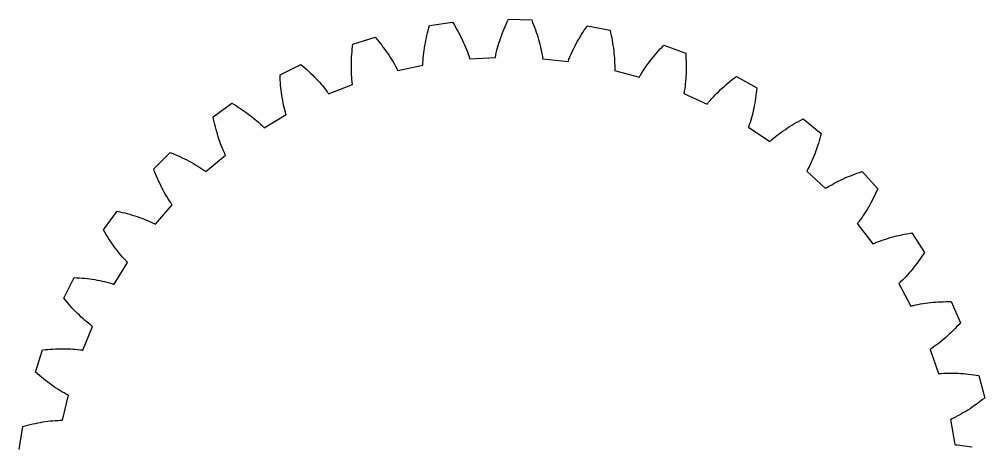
# Model space of a CAD drawing. Extents: x 0 to 61.8, y 0 to 61.8.
# Drawn here: x 0.2 to 61, y 34.9 to 61.8 of the extents above; entities that cross this region are included whole.
import ezdxf

# ---------------------------------------------------------------- set-up
doc = ezdxf.new("R2010")
doc.units = 0

msp = doc.modelspace()

# ---------------------------------------------------------------- linework, layer by layer
for p, q in [((26.02443, 61.28908), (26.07005, 61.44789)), ((26.07005, 61.44789), (27.51893, 61.6428)), ((27.51893, 61.6428), (27.6049, 61.50169)), ((27.6049, 61.50169), (27.68864, 61.36019)), ((30.76224, 61.23104), (30.82589, 61.38091)), ((30.82589, 61.38091), (30.89186, 61.53065)), ((30.89186, 61.53065), (30.96011, 61.68024)), ((30.96011, 61.68024), (31.03062, 61.82968)), ((31.03062, 61.82968), (32.49201, 61.78964)), ((32.49201, 61.78964), (32.55422, 61.63657)), ((32.55422, 61.63657), (32.61418, 61.48346)), ((32.61418, 61.48346), (32.67186, 61.33034)), ((35.89463, 61.27459), (35.98819, 61.41078)), ((35.98819, 61.41078), (37.42423, 61.13685)), ((25.86476, 60.65608), (25.90118, 60.81395)), ((25.90118, 60.81395), (25.93996, 60.9721)), ((25.93996, 60.9721), (25.98105, 61.13048)), ((25.98105, 61.13048), (26.02443, 61.28908)), ((27.68864, 61.36019), (27.77013, 61.21829)), ((27.77013, 61.21829), (27.84933, 61.07602)), ((27.84933, 61.07602), (27.92617, 60.93338)), ((27.92617, 60.93338), (28.00062, 60.79037)), ((28.00062, 60.79037), (28.0726, 60.64701)), ((30.53193, 60.63048), (30.58576, 60.78075)), ((30.58576, 60.78075), (30.64212, 60.93094)), ((30.64212, 60.93094), (30.70097, 61.08104)), ((30.70097, 61.08104), (30.76224, 61.23104)), ((32.67186, 61.33034), (32.7272, 61.17721)), ((32.7272, 61.17721), (32.78017, 61.02408)), ((32.78017, 61.02408), (32.83071, 60.87099)), ((32.83071, 60.87099), (32.87877, 60.71793)), ((35.54272, 60.72472), (35.62726, 60.86295)), ((35.62726, 60.86295), (35.71412, 61.00067)), ((35.71412, 61.00067), (35.80326, 61.13789)), ((35.80326, 61.13789), (35.89463, 61.27459)), ((37.42423, 61.13685), (37.46109, 60.97578)), ((37.46109, 60.97578), (37.49571, 60.81503)), ((37.49571, 60.81503), (37.52808, 60.65464)), ((21.2154, 60.11125), (21.23496, 60.27532)), ((21.23496, 60.27532), (22.63382, 60.70012)), ((22.63382, 60.70012), (22.7413, 60.57463)), ((22.7413, 60.57463), (22.84666, 60.44839)), ((22.84666, 60.44839), (22.94986, 60.32141)), ((22.94986, 60.32141), (23.05085, 60.19368)), ((23.05085, 60.19368), (23.14958, 60.06522)), ((25.74377, 60.02763), (25.77019, 60.18423)), ((25.77019, 60.18423), (25.79921, 60.34119)), ((25.79921, 60.34119), (25.83075, 60.49848)), ((25.83075, 60.49848), (25.86476, 60.65608)), ((28.0726, 60.64701), (28.14207, 60.5033)), ((28.14207, 60.5033), (28.20894, 60.35925)), ((28.20894, 60.35925), (28.27312, 60.21485)), ((28.27312, 60.21485), (28.33452, 60.07012)), ((30.34377, 60.02887), (30.38654, 60.17932)), ((30.38654, 60.17932), (30.43224, 60.32975)), ((30.43224, 60.32975), (30.48073, 60.48014)), ((30.48073, 60.48014), (30.53193, 60.63048)), ((32.87877, 60.71793), (32.92428, 60.56494)), ((32.92428, 60.56494), (32.96718, 60.41202)), ((32.96718, 60.41202), (33.00737, 60.2592)), ((33.00737, 60.2592), (33.04475, 60.1065)), ((35.15695, 60.02627), (35.22895, 60.16693)), ((35.22895, 60.16693), (35.3036, 60.30711)), ((35.3036, 60.30711), (35.38083, 60.4468)), ((35.38083, 60.4468), (35.46056, 60.58601)), ((35.46056, 60.58601), (35.54272, 60.72472)), ((37.52808, 60.65464), (37.55814, 60.49461)), ((37.55814, 60.49461), (37.58586, 60.33497)), ((37.58586, 60.33497), (37.61119, 60.17575)), ((37.61119, 60.17575), (37.63407, 60.01697)), ((40.70017, 60.08265), (40.81437, 60.20207)), ((40.81437, 60.20207), (42.18787, 59.70132)), ((21.15934, 59.46083), (21.16997, 59.62251)), ((21.16997, 59.62251), (21.18287, 59.78482)), ((21.18287, 59.78482), (21.19803, 59.94774)), ((21.19803, 59.94774), (21.2154, 60.11125)), ((23.14958, 60.06522), (23.246, 59.936)), ((23.246, 59.936), (23.34005, 59.80605)), ((23.34005, 59.80605), (23.43167, 59.67534)), ((23.43167, 59.67534), (23.52078, 59.54387)), ((25.6659, 59.40535), (25.68097, 59.56023)), ((25.68097, 59.56023), (25.69905, 59.71559)), ((25.69905, 59.71559), (25.72002, 59.8714)), ((25.72002, 59.8714), (25.74377, 60.02763)), ((28.33452, 60.07012), (28.39302, 59.92506)), ((28.39302, 59.92506), (28.44848, 59.77967)), ((28.44848, 59.77967), (28.50072, 59.63394)), ((28.50072, 59.63394), (28.54954, 59.48788)), ((30.22685, 59.53994), (30.23454, 59.57754)), ((30.23454, 59.57754), (30.26757, 59.72797)), ((30.26757, 59.72797), (30.30406, 59.87841)), ((30.30406, 59.87841), (30.34377, 60.02887)), ((33.04475, 60.1065), (33.07923, 59.95393)), ((33.07923, 59.95393), (33.11064, 59.80153)), ((33.11064, 59.80153), (33.13884, 59.64931)), ((33.13884, 59.64931), (33.16359, 59.4973)), ((34.89789, 59.45869), (34.95804, 59.60134)), ((34.95804, 59.60134), (35.02137, 59.74348)), ((35.02137, 59.74348), (35.08772, 59.88512)), ((35.08772, 59.88512), (35.15695, 60.02627)), ((37.63407, 60.01697), (37.65446, 59.85866)), ((37.65446, 59.85866), (37.67226, 59.70084)), ((37.67226, 59.70084), (37.68742, 59.54356)), ((40.16127, 59.47261), (40.26462, 59.59635)), ((40.26462, 59.59635), (40.37024, 59.71922)), ((40.37024, 59.71922), (40.47806, 59.84122)), ((40.47806, 59.84122), (40.58806, 59.96237)), ((40.58806, 59.96237), (40.70017, 60.08265)), ((42.18787, 59.70132), (42.19841, 59.53642)), ((16.65057, 58.34234), (17.96318, 58.98603)), ((17.96318, 58.98603), (18.0894, 58.8794)), ((21.14073, 58.82111), (21.14169, 58.97992)), ((21.14169, 58.97992), (21.14515, 59.13951)), ((21.14515, 59.13951), (21.15106, 59.29982)), ((21.15106, 59.29982), (21.15934, 59.46083)), ((23.52078, 59.54387), (23.6073, 59.41165)), ((23.6073, 59.41165), (23.69112, 59.27864)), ((23.69112, 59.27864), (23.77213, 59.14484)), ((23.77213, 59.14484), (23.85019, 59.01023)), ((23.85019, 59.01023), (23.92513, 58.87477)), ((25.64074, 58.9441), (25.64158, 58.98231)), ((25.64158, 58.98231), (25.64266, 59.02058)), ((25.64266, 59.02058), (25.64399, 59.05888)), ((25.64399, 59.05888), (25.64554, 59.09722)), ((25.64554, 59.09722), (25.65402, 59.251)), ((25.65402, 59.251), (25.6659, 59.40535)), ((28.54954, 59.48788), (28.56117, 59.4513)), ((28.56117, 59.4513), (28.57257, 59.41471)), ((28.57257, 59.41471), (28.58373, 59.3781)), ((28.58373, 59.3781), (28.59464, 59.34146)), ((28.59464, 59.34146), (30.20523, 59.42717)), ((30.20523, 59.42717), (30.21219, 59.46476)), ((30.21219, 59.46476), (30.2194, 59.50235)), ((30.2194, 59.50235), (30.22685, 59.53994)), ((33.16359, 59.4973), (33.16921, 59.45934)), ((33.16921, 59.45934), (33.17459, 59.42139)), ((33.17459, 59.42139), (33.17973, 59.38346)), ((33.17973, 59.38346), (33.18462, 59.34555)), ((33.18462, 59.34555), (34.7881, 59.17179)), ((34.7881, 59.17179), (34.801, 59.20777)), ((34.801, 59.20777), (34.81414, 59.24372)), ((34.81414, 59.24372), (34.82753, 59.27964)), ((34.82753, 59.27964), (34.84115, 59.31552)), ((34.84115, 59.31552), (34.89789, 59.45869)), ((37.68742, 59.54356), (37.69983, 59.38683)), ((37.69983, 59.38683), (37.70938, 59.23071)), ((37.70938, 59.23071), (37.71594, 59.07524)), ((37.71594, 59.07524), (37.71935, 58.92047)), ((39.68083, 58.8406), (39.77181, 58.96882)), ((39.77181, 58.96882), (39.86543, 59.09611)), ((39.86543, 59.09611), (39.9616, 59.2225)), ((39.9616, 59.2225), (40.06024, 59.34799)), ((40.06024, 59.34799), (40.16127, 59.47261)), ((42.19841, 59.53642), (42.20681, 59.37221)), ((42.20681, 59.37221), (42.21302, 59.2087)), ((42.21302, 59.2087), (42.21702, 59.04592)), ((42.21702, 59.04592), (42.21878, 58.8839)), ((16.65759, 58.17725), (16.65057, 58.34234)), ((18.0894, 58.8794), (18.21365, 58.7717)), ((18.21365, 58.7717), (18.33588, 58.66292)), ((18.33588, 58.66292), (18.45605, 58.55304)), ((18.45605, 58.55304), (18.57411, 58.44208)), ((18.57411, 58.44208), (18.69001, 58.33)), ((21.14235, 58.6631), (21.14073, 58.82111)), ((21.14665, 58.50594), (21.14235, 58.6631)), ((21.15372, 58.34969), (21.14665, 58.50594)), ((21.16369, 58.1944), (21.15372, 58.34969)), ((23.92513, 58.87477), (23.99675, 58.73842)), ((23.99675, 58.73842), (24.0141, 58.70419)), ((24.0141, 58.70419), (24.03122, 58.6699)), ((24.03122, 58.6699), (24.04811, 58.63555)), ((24.04811, 58.63555), (24.06475, 58.60114)), ((24.06475, 58.60114), (25.64074, 58.9441)), ((37.71707, 58.6515), (37.71582, 58.6133)), ((37.71582, 58.6133), (39.27066, 58.18457)), ((37.71808, 58.68977), (37.71707, 58.6515)), ((37.71886, 58.72809), (37.71808, 58.68977)), ((37.7194, 58.76646), (37.71886, 58.72809)), ((37.71935, 58.92047), (37.7194, 58.76646)), ((39.34608, 58.31793), (39.42505, 58.45015)), ((39.42505, 58.45015), (39.5073, 58.5813)), ((39.5073, 58.5813), (39.59261, 58.71144)), ((39.59261, 58.71144), (39.68083, 58.8406)), ((42.21008, 58.40275), (42.20234, 58.24412)), ((42.21536, 58.56229), (42.21008, 58.40275)), ((42.21824, 58.72268), (42.21536, 58.56229)), ((42.21878, 58.8839), (42.21824, 58.72268)), ((16.66668, 58.01307), (16.65759, 58.17725)), ((16.67785, 57.84983), (16.66668, 58.01307)), ((16.69114, 57.68754), (16.67785, 57.84983)), ((18.69001, 58.33), (18.80369, 58.21682)), ((18.80369, 58.21682), (18.91509, 58.1025)), ((18.91509, 58.1025), (19.02413, 57.98703)), ((19.02413, 57.98703), (19.13074, 57.87039)), ((19.13074, 57.87039), (19.23481, 57.75255)), ((19.23481, 57.75255), (19.33623, 57.63348)), ((19.71228, 57.14376), (21.21285, 57.73508)), ((21.17673, 58.04014), (21.16369, 58.1944)), ((21.19303, 57.887), (21.17673, 58.04014)), ((21.19764, 57.8489), (21.19303, 57.887)), ((21.20248, 57.81088), (21.19764, 57.8489)), ((21.20754, 57.77294), (21.20248, 57.81088)), ((21.21285, 57.73508), (21.20754, 57.77294)), ((39.27066, 58.18457), (39.28917, 58.21802)), ((39.28917, 58.21802), (39.30791, 58.2514)), ((39.30791, 58.2514), (39.32688, 58.2847)), ((39.32688, 58.2847), (39.34608, 58.31793)), ((42.16356, 57.77413), (42.1451, 57.61961)), ((42.17918, 57.92976), (42.16356, 57.77413)), ((42.19207, 58.08644), (42.17918, 57.92976)), ((42.20234, 58.24412), (42.19207, 58.08644)), ((44.74436, 57.72514), (44.86832, 57.82948)), ((44.86832, 57.82948), (44.99433, 57.9326)), ((44.99433, 57.9326), (45.12233, 58.03453)), ((45.12233, 58.03453), (45.25229, 58.13527)), ((45.25229, 58.13527), (45.38416, 58.23483)), ((45.38416, 58.23483), (46.65955, 57.52024)), ((16.7066, 57.52626), (16.69114, 57.68754)), ((16.72424, 57.366), (16.7066, 57.52626)), ((16.74413, 57.20682), (16.72424, 57.366)), ((16.76631, 57.04875), (16.74413, 57.20682)), ((19.33623, 57.63348), (19.43488, 57.51313)), ((19.43488, 57.51313), (19.53058, 57.39145)), ((19.53058, 57.39145), (19.62314, 57.26836)), ((19.62314, 57.26836), (19.64575, 57.23736)), ((19.64575, 57.23736), (19.66816, 57.20626)), ((19.66816, 57.20626), (19.69033, 57.17506)), ((19.69033, 57.17506), (19.71228, 57.14376)), ((42.07824, 57.20119), (42.07087, 57.16368)), ((42.07087, 57.16368), (43.53681, 56.49109)), ((42.08538, 57.23879), (42.07824, 57.20119)), ((42.09229, 57.27649), (42.08538, 57.23879)), ((42.09898, 57.31428), (42.09229, 57.27649)), ((42.12364, 57.4663), (42.09898, 57.31428)), ((42.1451, 57.61961), (42.12364, 57.4663)), ((44.0469, 57.07282), (44.15727, 57.18479)), ((44.15727, 57.18479), (44.2701, 57.29541)), ((44.2701, 57.29541), (44.3853, 57.40474)), ((44.3853, 57.40474), (44.50279, 57.51279)), ((44.50279, 57.51279), (44.6225, 57.61958)), ((44.6225, 57.61958), (44.74436, 57.72514)), ((46.62544, 57.19235), (46.60535, 57.02996)), ((46.6435, 57.35579), (46.62544, 57.19235)), ((46.65955, 57.52024), (46.6435, 57.35579)), ((12.43563, 55.69899), (13.62798, 56.5449)), ((13.62798, 56.5449), (13.76967, 56.45991)), ((16.79084, 56.89184), (16.76631, 57.04875)), ((16.81779, 56.73614), (16.79084, 56.89184)), ((16.84724, 56.5817), (16.81779, 56.73614)), ((16.87928, 56.42861), (16.84724, 56.5817)), ((43.53681, 56.49109), (43.56044, 56.52114)), ((43.56044, 56.52114), (43.5843, 56.55107)), ((43.5843, 56.55107), (43.60836, 56.5809)), ((43.60836, 56.5809), (43.63265, 56.61062)), ((43.63265, 56.61062), (43.7318, 56.72846)), ((43.7318, 56.72846), (43.83403, 56.84472)), ((43.83403, 56.84472), (43.93911, 56.95948)), ((43.93911, 56.95948), (44.0469, 57.07282)), ((46.53254, 56.5494), (46.50397, 56.39155)), ((46.55893, 56.70845), (46.53254, 56.5494)), ((46.58319, 56.86865), (46.55893, 56.70845)), ((46.60535, 57.02996), (46.58319, 56.86865)), ((13.76967, 56.45991), (13.90959, 56.37353)), ((13.90959, 56.37353), (14.04769, 56.28576)), ((14.04769, 56.28576), (14.18392, 56.19659)), ((14.18392, 56.19659), (14.31825, 56.106)), ((14.31825, 56.106), (14.45063, 56.01397)), ((14.45063, 56.01397), (14.581, 55.92048)), ((14.581, 55.92048), (14.70929, 55.82551)), ((16.91404, 56.27693), (16.87928, 56.42861)), ((16.95165, 56.12676), (16.91404, 56.27693)), ((16.9923, 55.97821), (16.95165, 56.12676)), ((17.00297, 55.94135), (16.9923, 55.97821)), ((17.01384, 55.9046), (17.00297, 55.94135)), ((46.40465, 55.9256), (46.36679, 55.77301)), ((46.44008, 56.07959), (46.40465, 55.9256)), ((46.47316, 56.23493), (46.44008, 56.07959)), ((46.50397, 56.39155), (46.47316, 56.23493)), ((12.46904, 55.53717), (12.43563, 55.69899)), ((12.50434, 55.37658), (12.46904, 55.53717)), ((12.54156, 55.21724), (12.50434, 55.37658)), ((14.70929, 55.82551), (14.83545, 55.72903)), ((14.83545, 55.72903), (14.95938, 55.63101)), ((14.95938, 55.63101), (15.08101, 55.53139)), ((15.08101, 55.53139), (15.20022, 55.43013)), ((15.20022, 55.43013), (15.31689, 55.32716)), ((15.31689, 55.32716), (15.43087, 55.22241)), ((15.64996, 55.00707), (17.03623, 55.83144)), ((17.02493, 55.86796), (17.01384, 55.9046)), ((17.03623, 55.83144), (17.02493, 55.86796)), ((46.23763, 55.32447), (46.1889, 55.17837)), ((46.2834, 55.47235), (46.23763, 55.32447)), ((46.32641, 55.6219), (46.2834, 55.47235)), ((46.36679, 55.77301), (46.32641, 55.6219)), ((49.00502, 55.24266), (49.14594, 55.32424)), ((49.14594, 55.32424), (49.28863, 55.40432)), ((49.28863, 55.40432), (49.43307, 55.48291)), ((49.43307, 55.48291), (49.5792, 55.56002)), ((49.5792, 55.56002), (50.72345, 54.65009)), ((12.58071, 55.05919), (12.54156, 55.21724)), ((12.62184, 54.90247), (12.58071, 55.05919)), ((12.66496, 54.74712), (12.62184, 54.90247)), ((12.71013, 54.59319), (12.66496, 54.74712)), ((15.43087, 55.22241), (15.54198, 55.11576)), ((15.54198, 55.11576), (15.56928, 55.08878)), ((15.56928, 55.08878), (15.59638, 55.06168)), ((15.59638, 55.06168), (15.62327, 55.03444)), ((15.62327, 55.03444), (15.64996, 55.00707)), ((46.15029, 55.07007), (46.137, 55.03422)), ((46.137, 55.03422), (47.47607, 54.13519)), ((46.16337, 55.10604), (46.15029, 55.07007)), ((46.17624, 55.14214), (46.16337, 55.10604)), ((46.1889, 55.17837), (46.17624, 55.14214)), ((48.07287, 54.62757), (48.19976, 54.72038)), ((48.19976, 54.72038), (48.32888, 54.81148)), ((48.32888, 54.81148), (48.46013, 54.90091)), ((48.46013, 54.90091), (48.59343, 54.98871)), ((48.59343, 54.98871), (48.72872, 55.07492)), ((48.72872, 55.07492), (48.86593, 55.15956)), ((48.86593, 55.15956), (49.00502, 55.24266)), ((12.75737, 54.44072), (12.71013, 54.59319)), ((12.80676, 54.28978), (12.75737, 54.44072)), ((12.85833, 54.14041), (12.80676, 54.28978)), ((12.91217, 53.99271), (12.85833, 54.14041)), ((47.47607, 54.13519), (47.50421, 54.16106)), ((47.50421, 54.16106), (47.53255, 54.18679)), ((47.53255, 54.18679), (47.5611, 54.21236)), ((47.5611, 54.21236), (47.58983, 54.2378)), ((47.58983, 54.2378), (47.70661, 54.33821)), ((47.70661, 54.33821), (47.82615, 54.43657)), ((47.82615, 54.43657), (47.94829, 54.53299)), ((47.94829, 54.53299), (48.07287, 54.62757)), ((50.59131, 54.17486), (50.54356, 54.01919)), ((50.63719, 54.33192), (50.59131, 54.17486)), ((50.68123, 54.49035), (50.63719, 54.33192)), ((50.72345, 54.65009), (50.68123, 54.49035)), ((12.96836, 53.84673), (12.91217, 53.99271)), ((13.027, 53.70259), (12.96836, 53.84673)), ((13.08821, 53.5604), (13.027, 53.70259)), ((13.15216, 53.4203), (13.08821, 53.5604)), ((50.38883, 53.56098), (50.3333, 53.41133)), ((50.44235, 53.71221), (50.38883, 53.56098)), ((50.49392, 53.86496), (50.44235, 53.71221)), ((50.54356, 54.01919), (50.49392, 53.86496)), ((8.69929, 52.41375), (9.74051, 53.43998)), ((9.74051, 53.43998), (9.894, 53.37881)), ((9.894, 53.37881), (10.04596, 53.316)), ((10.04596, 53.316), (10.19635, 53.25152)), ((10.19635, 53.25152), (10.34512, 53.18535)), ((10.34512, 53.18535), (10.49225, 53.11748)), ((10.49225, 53.11748), (10.63767, 53.04788)), ((10.63767, 53.04788), (10.78135, 52.97652)), ((10.78135, 52.97652), (10.92322, 52.90336)), ((10.92322, 52.90336), (11.06321, 52.82836)), ((11.98298, 52.24641), (13.21907, 53.28248)), ((13.1686, 53.38562), (13.15216, 53.4203)), ((13.18523, 53.35109), (13.1686, 53.38562)), ((13.20205, 53.31671), (13.18523, 53.35109)), ((13.21907, 53.28248), (13.20205, 53.31671)), ((50.15421, 52.97246), (50.09011, 52.82978)), ((50.21605, 53.117), (50.15421, 52.97246)), ((50.27573, 53.26331), (50.21605, 53.117)), ((50.3333, 53.41133), (50.27573, 53.26331)), ((8.75823, 52.25939), (8.69929, 52.41375)), ((11.06321, 52.82836), (11.20127, 52.75149)), ((11.20127, 52.75149), (11.3373, 52.67267)), ((11.3373, 52.67267), (11.47121, 52.59184)), ((11.47121, 52.59184), (11.60289, 52.50893)), ((11.60289, 52.50893), (11.7322, 52.42381)), ((11.7322, 52.42381), (11.85897, 52.33637)), ((11.85897, 52.33637), (11.89024, 52.31412)), ((11.89024, 52.31412), (11.92134, 52.29171)), ((11.92134, 52.29171), (11.95225, 52.26915)), ((11.95225, 52.26915), (11.98298, 52.24641)), ((49.82775, 52.31334), (49.80888, 52.2801)), ((49.80888, 52.2801), (50.98639, 51.17791)), ((49.84643, 52.34675), (49.82775, 52.31334)), ((49.86492, 52.38032), (49.84643, 52.34675)), ((49.88324, 52.41405), (49.86492, 52.38032)), ((49.95476, 52.55044), (49.88324, 52.41405)), ((50.02367, 52.68907), (49.95476, 52.55044)), ((50.09011, 52.82978), (50.02367, 52.68907)), ((8.81883, 52.10654), (8.75823, 52.25939)), ((8.88113, 51.95523), (8.81883, 52.10654)), ((8.94513, 51.80551), (8.88113, 51.95523)), ((9.01086, 51.65742), (8.94513, 51.80551)), ((9.07834, 51.511), (9.01086, 51.65742)), ((51.79459, 51.63943), (51.93665, 51.70863)), ((51.93665, 51.70863), (52.08054, 51.77585)), ((52.08054, 51.77585), (52.2262, 51.84113)), ((52.2262, 51.84113), (52.37356, 51.90452)), ((52.37356, 51.90452), (52.52258, 51.96606)), ((52.52258, 51.96606), (52.6732, 52.02577)), ((52.6732, 52.02577), (52.82538, 52.08369)), ((52.82538, 52.08369), (52.97907, 52.13984)), ((52.97907, 52.13984), (53.13424, 52.19424)), ((53.13424, 52.19424), (53.29085, 52.24691)), ((53.29085, 52.24691), (54.27432, 51.16522)), ((9.14762, 51.3663), (9.07834, 51.511)), ((9.21871, 51.22339), (9.14762, 51.3663)), ((9.29167, 51.08232), (9.21871, 51.22339)), ((9.36653, 50.94317), (9.29167, 51.08232)), ((50.98639, 51.17791), (51.01832, 51.19893)), ((51.01832, 51.19893), (51.05043, 51.21977)), ((51.05043, 51.21977), (51.0827, 51.24044)), ((51.0827, 51.24044), (51.11515, 51.26094)), ((51.11515, 51.26094), (51.24652, 51.34131)), ((51.24652, 51.34131), (51.38029, 51.41922)), ((51.38029, 51.41922), (51.51631, 51.4948)), ((51.51631, 51.4948), (51.65445, 51.56818)), ((51.65445, 51.56818), (51.79459, 51.63943)), ((54.27432, 51.16522), (54.20702, 51.01432)), ((9.44337, 50.80601), (9.36653, 50.94317)), ((9.52225, 50.67094), (9.44337, 50.80601)), ((9.60325, 50.53807), (9.52225, 50.67094)), ((9.68648, 50.40754), (9.60325, 50.53807)), ((53.99555, 50.57135), (53.92181, 50.42708)), ((54.06766, 50.71734), (53.99555, 50.57135)), ((54.13814, 50.86501), (54.06766, 50.71734)), ((54.20702, 51.01432), (54.13814, 50.86501)), ((8.80634, 48.93327), (9.86022, 50.15421)), ((9.77208, 50.27951), (9.68648, 50.40754)), ((9.79387, 50.24792), (9.77208, 50.27951)), ((9.81582, 50.2165), (9.79387, 50.24792)), ((9.83794, 50.18526), (9.81582, 50.2165)), ((9.86022, 50.15421), (9.83794, 50.18526)), ((53.60994, 49.86822), (53.52757, 49.73337)), ((53.69051, 50.00508), (53.60994, 49.86822)), ((53.76932, 50.14389), (53.69051, 50.00508)), ((53.84641, 50.28457), (53.76932, 50.14389)), ((53.92181, 50.42708), (53.84641, 50.28457)), ((5.53833, 48.57171), (6.40144, 49.75167)), ((6.40144, 49.75167), (6.56276, 49.71591)), ((6.56276, 49.71591), (6.72283, 49.67829)), ((6.72283, 49.67829), (6.88161, 49.63877)), ((6.88161, 49.63877), (7.03907, 49.59733)), ((7.03907, 49.59733), (7.19518, 49.55393)), ((7.19518, 49.55393), (7.34989, 49.50856)), ((7.34989, 49.50856), (7.50315, 49.46117)), ((7.50315, 49.46117), (7.65491, 49.41171)), ((7.65491, 49.41171), (7.80513, 49.36015)), ((7.80513, 49.36015), (7.95373, 49.30641)), ((7.95373, 49.30641), (8.10064, 49.25044)), ((8.10064, 49.25044), (8.24578, 49.19214)), ((53.26903, 49.34184), (53.17878, 49.21606)), ((53.35718, 49.47008), (53.26903, 49.34184)), ((53.44334, 49.60062), (53.35718, 49.47008)), ((53.52757, 49.73337), (53.44334, 49.60062)), ((8.24578, 49.19214), (8.38906, 49.13142)), ((8.38906, 49.13142), (8.53035, 49.06815)), ((8.53035, 49.06815), (8.6695, 49.00217)), ((8.6695, 49.00217), (8.70394, 48.98523)), ((8.70394, 48.98523), (8.73823, 48.9681)), ((8.73823, 48.9681), (8.77236, 48.95078)), ((8.77236, 48.95078), (8.80634, 48.93327)), ((53.01538, 49.00241), (52.99142, 48.97262)), ((52.99142, 48.97262), (53.97688, 47.69582)), ((53.03917, 49.0324), (53.01538, 49.00241)), ((53.06281, 49.06256), (53.03917, 49.0324)), ((53.0863, 49.09292), (53.06281, 49.06256)), ((53.17878, 49.21606), (53.0863, 49.09292)), ((5.62126, 48.4288), (5.53833, 48.57171)), ((5.7056, 48.28765), (5.62126, 48.4288)), ((5.79136, 48.14829), (5.7056, 48.28765)), ((5.87855, 48.01077), (5.79136, 48.14829)), ((5.96718, 47.87514), (5.87855, 48.01077)), ((54.69889, 47.97387), (54.84864, 48.02172)), ((54.84864, 48.02172), (54.99996, 48.06724)), ((54.99996, 48.06724), (55.15277, 48.11051)), ((55.15277, 48.11051), (55.30702, 48.15158)), ((55.30702, 48.15158), (55.46265, 48.19051)), ((55.46265, 48.19051), (55.6196, 48.22734)), ((55.6196, 48.22734), (55.77785, 48.26212)), ((55.77785, 48.26212), (55.93735, 48.29488)), ((55.93735, 48.29488), (56.09806, 48.32565)), ((56.09806, 48.32565), (56.25995, 48.35446)), ((56.25995, 48.35446), (56.42298, 48.38132)), ((56.42298, 48.38132), (57.22019, 47.15588)), ((6.05728, 47.74145), (5.96718, 47.87514)), ((6.14887, 47.60974), (6.05728, 47.74145)), ((6.24197, 47.48008), (6.14887, 47.60974)), ((6.33661, 47.35254), (6.24197, 47.48008)), ((53.97688, 47.69582), (54.01177, 47.71145)), ((54.01177, 47.71145), (54.0468, 47.72687)), ((54.0468, 47.72687), (54.08197, 47.74209)), ((54.08197, 47.74209), (54.11728, 47.75712)), ((54.11728, 47.75712), (54.25985, 47.81538)), ((54.25985, 47.81538), (54.40439, 47.87082)), ((54.40439, 47.87082), (54.55077, 47.92361)), ((54.55077, 47.92361), (54.69889, 47.97387)), ((6.43283, 47.2272), (6.33661, 47.35254)), ((6.53067, 47.10414), (6.43283, 47.2272)), ((6.63019, 46.98347), (6.53067, 47.10414)), ((6.73146, 46.86532), (6.63019, 46.98347)), ((6.83455, 46.74983), (6.73146, 46.86532)), ((57.03762, 46.8814), (56.94436, 46.74695)), ((57.12956, 47.01772), (57.03762, 46.8814)), ((57.22019, 47.15588), (57.12956, 47.01772)), ((6.2023, 45.15347), (7.04668, 46.52765)), ((6.93958, 46.63719), (6.83455, 46.74983)), ((6.96615, 46.6095), (6.93958, 46.63719)), ((6.99286, 46.58201), (6.96615, 46.6095)), ((7.0197, 46.55473), (6.99286, 46.58201)), ((7.04668, 46.52765), (7.0197, 46.55473)), ((56.5579, 46.22878), (56.45785, 46.10441)), ((56.65656, 46.35527), (56.5579, 46.22878)), ((56.75385, 46.48384), (56.65656, 46.35527)), ((56.84978, 46.61441), (56.75385, 46.48384)), ((56.94436, 46.74695), (56.84978, 46.61441)), ((56.04301, 45.6298), (55.93543, 45.51737)), ((56.14899, 45.74484), (56.04301, 45.6298)), ((56.25343, 45.86236), (56.14899, 45.74484)), ((56.35636, 45.98224), (56.25343, 45.86236)), ((56.45785, 46.10441), (56.35636, 45.98224)), ((3.03461, 44.27236), (3.69726, 45.57549)), ((3.69726, 45.57549), (3.86223, 45.56608)), ((3.86223, 45.56608), (4.02626, 45.55462)), ((4.02626, 45.55462), (4.18932, 45.54108)), ((4.18932, 45.54108), (4.3514, 45.52543)), ((4.3514, 45.52543), (4.51244, 45.50765)), ((4.51244, 45.50765), (4.67242, 45.48768)), ((4.67242, 45.48768), (4.8313, 45.46548)), ((4.8313, 45.46548), (4.98904, 45.44101)), ((4.98904, 45.44101), (5.14558, 45.41421)), ((5.14558, 45.41421), (5.30087, 45.38501)), ((5.30087, 45.38501), (5.45486, 45.35332)), ((5.45486, 45.35332), (5.60747, 45.31906)), ((5.60747, 45.31906), (5.75863, 45.28211)), ((5.75863, 45.28211), (5.90824, 45.24233)), ((5.90824, 45.24233), (6.05618, 45.19953)), ((6.05618, 45.19953), (6.09289, 45.18833)), ((6.09289, 45.18833), (6.12948, 45.17692)), ((6.12948, 45.17692), (6.16595, 45.1653)), ((6.16595, 45.1653), (6.2023, 45.15347)), ((55.63062, 45.22303), (55.60219, 45.19747)), ((55.60219, 45.19747), (56.37008, 43.77912)), ((55.65891, 45.2488), (55.63062, 45.22303)), ((55.68709, 45.27479), (55.65891, 45.2488)), ((55.71514, 45.30098), (55.68709, 45.27479)), ((55.82617, 45.4077), (55.71514, 45.30098)), ((55.93543, 45.51737), (55.82617, 45.4077)), ((3.13939, 44.14461), (3.03461, 44.27236)), ((3.24528, 44.01881), (3.13939, 44.14461)), ((3.35228, 43.89502), (3.24528, 44.01881)), ((3.4604, 43.77327), (3.35228, 43.89502)), ((3.56964, 43.65361), (3.4604, 43.77327)), ((56.37008, 43.77912), (56.40702, 43.78895)), ((56.40702, 43.78895), (56.44407, 43.79855)), ((56.44407, 43.79855), (56.48123, 43.80793)), ((56.48123, 43.80793), (56.5185, 43.81711)), ((56.5185, 43.81711), (56.66856, 43.85174)), ((56.66856, 43.85174), (56.82012, 43.88328)), ((56.82012, 43.88328), (56.97308, 43.9119)), ((56.97308, 43.9119), (57.12734, 43.93775)), ((57.12734, 43.93775), (57.28283, 43.96096)), ((57.28283, 43.96096), (57.43949, 43.98162)), ((57.43949, 43.98162), (57.59726, 43.99981)), ((57.59726, 43.99981), (57.7561, 44.0156)), ((57.7561, 44.0156), (57.91595, 44.02907)), ((57.91595, 44.02907), (58.07679, 44.04025)), ((58.07679, 44.04025), (58.23857, 44.04919)), ((58.23857, 44.04919), (58.40125, 44.05594)), ((58.40125, 44.05594), (58.56482, 44.06053)), ((58.56482, 44.06053), (58.72923, 44.06299)), ((58.72923, 44.06299), (58.89446, 44.06336)), ((58.89446, 44.06336), (59.48478, 42.72591)), ((3.68002, 43.5361), (3.56964, 43.65361)), ((3.79155, 43.42079), (3.68002, 43.5361)), ((3.90424, 43.30774), (3.79155, 43.42079)), ((4.01812, 43.19704), (3.90424, 43.30774)), ((4.1332, 43.08875), (4.01812, 43.19704)), ((4.24951, 42.98298), (4.1332, 43.08875)), ((4.3671, 42.87984), (4.24951, 42.98298)), ((4.48601, 42.77946), (4.3671, 42.87984)), ((4.60629, 42.682), (4.48601, 42.77946)), ((4.72802, 42.58767), (4.60629, 42.682)), ((4.7587, 42.56461), (4.72802, 42.58767)), ((4.78947, 42.54176), (4.7587, 42.56461)), ((4.82034, 42.51913), (4.78947, 42.54176)), ((59.37316, 42.60408), (59.26054, 42.48427)), ((59.48478, 42.72591), (59.37316, 42.60408)), ((4.2383, 41.0049), (4.85132, 42.49673)), ((4.85132, 42.49673), (4.82034, 42.51913)), ((58.80002, 42.02608), (58.68234, 41.91705)), ((58.91667, 42.13737), (58.80002, 42.02608)), ((59.0323, 42.25087), (58.91667, 42.13737)), ((59.14692, 42.36652), (59.0323, 42.25087)), ((59.26054, 42.48427), (59.14692, 42.36652)), ((58.07804, 41.40842), (57.95382, 41.31471)), ((58.2011, 41.50497), (58.07804, 41.40842)), ((58.32303, 41.60421), (58.2011, 41.50497)), ((58.44387, 41.70604), (58.32303, 41.60421)), ((58.56363, 41.81034), (58.44387, 41.70604)), ((58.68234, 41.91705), (58.56363, 41.81034)), ((1.25297, 39.62707), (1.69801, 41.01962)), ((1.69801, 41.01962), (1.86234, 41.03679)), ((1.86234, 41.03679), (2.02609, 41.05179)), ((2.02609, 41.05179), (2.18922, 41.06458)), ((2.18922, 41.06458), (2.3517, 41.07514)), ((2.3517, 41.07514), (2.51351, 41.08341)), ((2.51351, 41.08341), (2.67463, 41.08937)), ((2.67463, 41.08937), (2.83501, 41.09295)), ((2.83501, 41.09295), (2.99462, 41.0941)), ((2.99462, 41.0941), (3.15344, 41.09275)), ((3.15344, 41.09275), (3.3114, 41.08884)), ((3.3114, 41.08884), (3.46848, 41.08227)), ((3.46848, 41.08227), (3.62461, 41.07293)), ((3.62461, 41.07293), (3.77974, 41.0607)), ((3.77974, 41.0607), (3.9338, 41.04543)), ((3.9338, 41.04543), (4.08669, 41.02692)), ((4.08669, 41.02692), (4.12472, 41.02175)), ((4.12472, 41.02175), (4.16266, 41.01636)), ((4.16266, 41.01636), (4.20053, 41.01075)), ((4.20053, 41.01075), (4.2383, 41.0049)), ((57.60573, 41.07307), (57.57358, 41.0524)), ((57.57358, 41.0524), (58.104, 39.52924)), ((57.6378, 41.09397), (57.60573, 41.07307)), ((57.66977, 41.1151), (57.6378, 41.09397)), ((57.70166, 41.13645), (57.66977, 41.1151)), ((57.82838, 41.22398), (57.70166, 41.13645)), ((57.95382, 41.31471), (57.82838, 41.22398)), ((1.37689, 39.51777), (1.25297, 39.62707)), ((1.50159, 39.41059), (1.37689, 39.51777)), ((58.104, 39.52924), (58.14204, 39.53302)), ((58.14204, 39.53302), (58.18015, 39.53655)), ((58.18015, 39.53655), (58.21833, 39.53985)), ((58.21833, 39.53985), (58.25659, 39.54293)), ((58.25659, 39.54293), (58.41026, 39.55304)), ((58.41026, 39.55304), (58.56492, 39.55986)), ((58.56492, 39.55986), (58.72049, 39.56357)), ((58.72049, 39.56357), (58.8769, 39.56435)), ((58.8769, 39.56435), (59.0341, 39.56231)), ((59.0341, 39.56231), (59.19204, 39.55757)), ((59.19204, 39.55757), (59.35069, 39.55022)), ((59.35069, 39.55022), (59.51001, 39.54033)), ((59.51001, 39.54033), (59.66995, 39.52797)), ((59.66995, 39.52797), (59.8305, 39.51321)), ((59.8305, 39.51321), (59.99161, 39.49609)), ((1.62706, 39.30557), (1.50159, 39.41059)), ((1.75331, 39.20274), (1.62706, 39.30557)), ((1.88033, 39.10215), (1.75331, 39.20274)), ((2.00813, 39.00387), (1.88033, 39.10215)), ((2.13671, 38.90794), (2.00813, 39.00387)), ((2.26608, 38.81444), (2.13671, 38.90794)), ((59.99161, 39.49609), (60.15328, 39.47665)), ((60.15328, 39.47665), (60.31546, 39.45495)), ((60.31546, 39.45495), (60.47814, 39.43101)), ((60.47814, 39.43101), (60.64129, 39.40486)), ((60.64129, 39.40486), (61.00942, 37.99003)), ((2.39624, 38.72343), (2.26608, 38.81444)), ((2.5272, 38.63501), (2.39624, 38.72343)), ((2.65897, 38.54927), (2.5272, 38.63501)), ((2.79158, 38.46632), (2.65897, 38.54927)), ((2.92505, 38.38632), (2.79158, 38.46632)), ((3.05941, 38.30942), (2.92505, 38.38632)), ((3.1947, 38.23584), (3.05941, 38.30942)), ((2.96522, 36.595), (3.33099, 38.16585)), ((3.22868, 38.21799), (3.1947, 38.23584)), ((3.26271, 38.20037), (3.22868, 38.21799)), ((3.29682, 38.18299), (3.26271, 38.20037)), ((3.33099, 38.16585), (3.29682, 38.18299)), ((60.61828, 37.6895), (60.4866, 37.59373)), ((60.74932, 37.78749), (60.61828, 37.6895)), ((60.8797, 37.88769), (60.74932, 37.78749)), ((61.00942, 37.99003), (60.8797, 37.88769)), ((59.81839, 37.15035), (59.68278, 37.06923)), ((59.95333, 37.23409), (59.81839, 37.15035)), ((60.08763, 37.32037), (59.95333, 37.23409)), ((60.22127, 37.40911), (60.08763, 37.32037)), ((60.35426, 37.50025), (60.22127, 37.40911)), ((60.4866, 37.59373), (60.35426, 37.50025)), ((1.56597, 36.45681), (1.72333, 36.48354)), ((1.72333, 36.48354), (1.88031, 36.50769)), ((1.88031, 36.50769), (2.03686, 36.52917)), ((2.03686, 36.52917), (2.19295, 36.54788)), ((2.19295, 36.54788), (2.34856, 36.56371)), ((2.34856, 36.56371), (2.50364, 36.57653)), ((2.50364, 36.57653), (2.65815, 36.58617)), ((2.65815, 36.58617), (2.81203, 36.59241)), ((2.81203, 36.59241), (2.8504, 36.59342)), ((2.8504, 36.59342), (2.88872, 36.59419)), ((2.88872, 36.59419), (2.92699, 36.59472)), ((2.92699, 36.59472), (2.96522, 36.595)), ((58.88957, 36.66002), (58.85452, 36.64478)), ((58.85452, 36.64478), (59.13374, 35.05626)), ((58.92457, 36.67551), (58.88957, 36.66002)), ((58.95953, 36.69124), (58.92457, 36.67551)), ((58.99443, 36.7072), (58.95953, 36.69124)), ((59.13354, 36.77326), (58.99443, 36.7072)), ((59.27191, 36.84269), (59.13354, 36.77326)), ((59.40956, 36.91527), (59.27191, 36.84269)), ((59.54651, 36.99083), (59.40956, 36.91527)), ((59.68278, 37.06923), (59.54651, 36.99083)), ((0.23956, 34.75613), (0.45546, 36.20204)), ((0.45546, 36.20204), (0.61491, 36.24535)), ((0.61491, 36.24535), (0.77413, 36.28642)), ((0.77413, 36.28642), (0.93309, 36.32522)), ((0.93309, 36.32522), (1.09178, 36.3617)), ((1.09178, 36.3617), (1.25017, 36.39583)), ((1.25017, 36.39583), (1.40824, 36.42754)), ((1.40824, 36.42754), (1.56597, 36.45681)), ((59.13374, 35.05626), (59.17189, 35.05388)), ((59.17189, 35.05388), (59.21008, 35.05126)), ((59.21008, 35.05126), (59.24829, 35.04839)), ((59.24829, 35.04839), (59.28655, 35.04529)), ((59.28655, 35.04529), (59.43985, 35.03063)), ((59.43985, 35.03063), (59.5936, 35.01254)), ((59.5936, 35.01254), (59.74775, 34.99125)), ((59.74775, 34.99125), (59.90226, 34.96693)), ((59.90226, 34.96693), (60.0571, 34.9397)), ((60.0571, 34.9397), (60.21224, 34.90968))]:
    msp.add_line(p, q)

doc.saveas('drawing.dxf')
